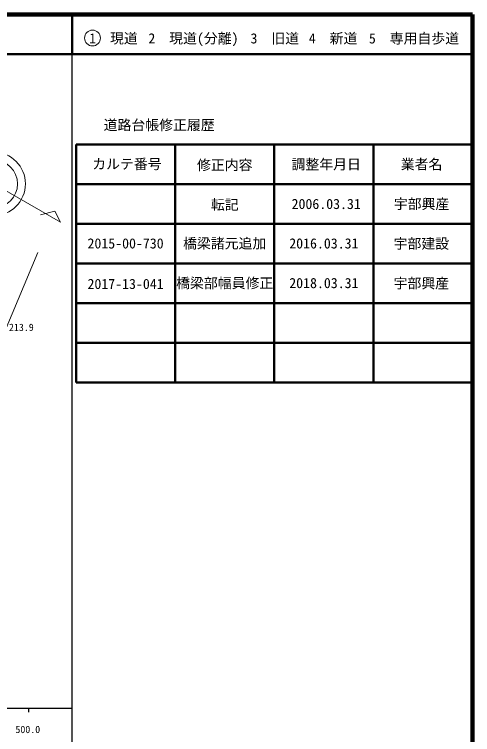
# Model space of a CAD drawing. Units: millimetres, scale not verified. Extents: x 40000 to 680000, y 20000 to 380000.
# Drawn here: x 564469 to 680000, y 198357 to 380000 of the extents above; entities that cross this region are included whole.
import ezdxf
from ezdxf.enums import TextEntityAlignment as Align

# ---------------------------------------------------------------- set-up
doc = ezdxf.new("R2010")
doc.units = ezdxf.units.MM
doc.header["$LTSCALE"] = 1000
for name, color, linetype, lineweight in [('M-BGD', 7, 'Continuous', 13), ('M-TTL', 2, 'Continuous', 140), ('M-TTL-BAND', 7, 'Continuous', 25), ('M-TTL-FRAM', 2, 'Continuous', 50), ('M-TTL-LINE', 7, 'Continuous', 50), ('M-TTL-TXT', 7, 'Continuous', 13)]:
    doc.layers.add(name, color=color, linetype=linetype, lineweight=lineweight)
doc.styles.add('ＭＳ ゴシック', font='')
doc.styles.get('ＭＳ ゴシック').set_extended_font_data('MS Gothic')

msp = doc.modelspace()

# ---------------------------------------------------------------- linework, layer by layer
at = {"layer": 'M-BGD'}
msp.add_line((557914, 290584), (570403, 319957), dxfattribs=at)
msp.add_lwpolyline([(571053, 329442), (574621, 330390), (576053, 327591), (547874, 343805)], dxfattribs=at)
for radius in [8000, 6000]:
    msp.add_circle((559256, 337256), radius, dxfattribs=at)
at = {"layer": 'M-TTL'}
for q in [(40000, 380000), (680000, 20000)]:
    msp.add_line((680000, 380000), q, dxfattribs=at)
at = {"layer": 'M-TTL-BAND'}
for p, q in [((579000, 20000), (579000, 370000)), ((40000, 205000), (579000, 205000)), ((568000, 205000), (568000, 204000))]:
    msp.add_line(p, q, dxfattribs=at)
at = {"layer": 'M-TTL-FRAM'}
for p, q in [((580000, 347197), (580000, 287197)), ((580000, 347197), (680000, 347197)), ((580000, 287197), (680000, 287197))]:
    msp.add_line(p, q, dxfattribs=at)
at = {"layer": 'M-TTL-LINE'}
for p, q in [((579000, 380000), (579000, 370000)), ((40000, 370000), (680000, 370000)), ((605000, 347197), (605000, 287197)), ((630000, 347197), (630000, 287197)), ((655000, 347197), (655000, 287197)), ((580000, 337197), (680000, 337197)), ((580000, 327197), (680000, 327197)), ((580000, 317197), (680000, 317197)), ((580000, 307197), (680000, 307197)), ((580000, 297197), (680000, 297197))]:
    msp.add_line(p, q, dxfattribs=at)
at = {"layer": 'M-TTL-TXT'}
msp.add_circle((584147, 374034), 2000, dxfattribs=at)

# ---------------------------------------------------------------- texts
at = {"layer": 'M-BGD', "style": 'ＭＳ ゴシック'}
msp.add_text('213.9', height=1833, dxfattribs=at).set_placement((563109, 299614), align=Align.BOTTOM_LEFT)
at = {"layer": 'M-TTL-BAND', "style": 'ＭＳ ゴシック'}
msp.add_text('500.0', height=1833, dxfattribs=at).set_placement((567844, 198195), align=Align.BOTTOM_CENTER)
at = {"layer": 'M-TTL-TXT', "style": 'ＭＳ ゴシック'}
for s, p in [('1\u3000現道', (589448, 373958)), ('2\u3000現道(分離)', (609619, 373958)), ('3\u3000旧道', (630121, 373958)), ('4\u3000新道', (644824, 373958)), ('5\u3000専用自歩道', (665228, 373958)), ('道路台帳修正履歴', (600968, 352113)), ('カルテ番号', (592839, 342277)), ('修正内容', (617509, 342023)), ('調整年月日', (643089, 342197)), ('業者名', (667134, 342197)), ('転記', (617509, 332023)), ('2006.03.31', (643089, 332197)), ('宇部興産', (667134, 332197)), ('2015-00-730', (592500, 322245)), ('橋梁諸元追加', (617500, 322245)), ('2016.03.31', (642500, 322245)), ('宇部建設', (667077, 322189)), ('2017-13-041', (592500, 312027)), ('橋梁部幅員修正', (617500, 312245)), ('2018.03.31', (642500, 312245)), ('宇部興産', (667077, 312189))]:
    msp.add_text(s, height=2566, dxfattribs=at).set_placement(p, align=Align.MIDDLE_CENTER)

doc.saveas('drawing.dxf')
